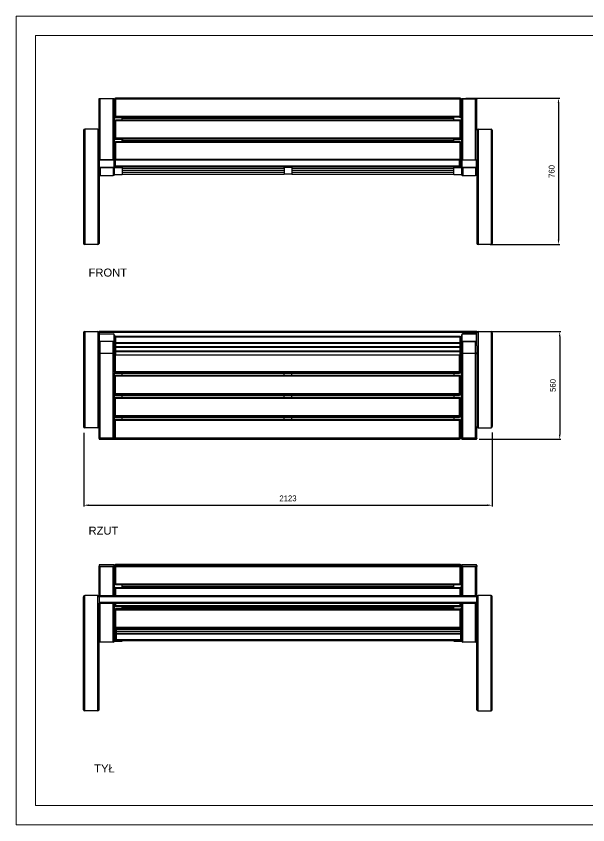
# Model space of a CAD drawing. Header units: millimetres. Extents: x 4772 to 10712, y -8789 to -4589.
# Drawn here: x 4772 to 7742, y -8789 to -4589 of the extents above; entities that cross this region are included whole.
import ezdxf

# ---------------------------------------------------------------- set-up
doc = ezdxf.new("R2010")
doc.units = ezdxf.units.MM
doc.header["$PDSIZE"] = -1
doc.layers.add('tabelka', color=155, linetype='Continuous')
doc.layers.add('WYMIAR', color=96, linetype='Continuous')
doc.dimstyles.new('1-1', dxfattribs={"dimtxt": 30, "dimasz": 25, "dimexe": 6.25, "dimexo": 30, "dimgap": 20.625, "dimtad": 1, "dimdec": 1, "dimtxsty": 'Standard', "dimcen": 0, "dimclrd": 2, "dimclre": 2, "dimclrt": 2, "dimadec": 0, "dimazin": 0, "dimtfac": 1, "dimtdec": 1, "dimtmove": 0, "dimatfit": 3, "dimfxl": 0, "dimarcsym": 0})

# ---------------------------------------------------------------- blocks, each defined once
blk = doc.blocks.new('*D8')
at = {"layer": 'Defpoints', "color": 0}
for p in [(7079.3, -5015.8), (7205.8, -5775.8), (7590.2, -5775.8)]:
    blk.add_point(p, dxfattribs=at)
at = {"layer": 'WYMIAR', "color": 2, "lineweight": -2}
for p, q in [((7109.3, -5015.8), (7596.4, -5015.8)), ((7590.2, -5040.8), (7590.2, -5750.8)), ((7235.8, -5775.8), (7596.4, -5775.8))]:
    blk.add_line(p, q, dxfattribs=at)
at = {"layer": 'WYMIAR', "color": 2}
for points in [[(7586, -5040.8), (7594.3, -5040.8), (7590.2, -5015.8)], [(7586, -5750.8), (7594.3, -5750.8), (7590.2, -5775.8)]]:
    blk.add_solid(points, dxfattribs=at)
at = {"layer": 'WYMIAR', "color": 2, "insert": (7554.6, -5395.8), "char_height": 30, "attachment_point": 5, "rotation": 90}
blk.add_mtext('760', dxfattribs=at)
blk = doc.blocks.new('*D10')
at = {"layer": 'Defpoints', "color": 0}
for p in [(7205.8, -6227.6), (7147.7, -6787.1), (7596.4, -6787.1)]:
    blk.add_point(p, dxfattribs=at)
at = {"layer": 'WYMIAR', "color": 2, "lineweight": -2}
for p, q in [((7235.8, -6227.6), (7602.7, -6227.6)), ((7596.4, -6252.6), (7596.4, -6762.1)), ((7177.7, -6787.1), (7602.7, -6787.1))]:
    blk.add_line(p, q, dxfattribs=at)
at = {"layer": 'WYMIAR', "color": 2}
for points in [[(7592.3, -6252.6), (7600.6, -6252.6), (7596.4, -6227.6)], [(7592.3, -6762.1), (7600.6, -6762.1), (7596.4, -6787.1)]]:
    blk.add_solid(points, dxfattribs=at)
at = {"layer": 'WYMIAR', "color": 2, "insert": (7560.8, -6507.4), "char_height": 30, "attachment_point": 5, "rotation": 90}
blk.add_mtext('560', dxfattribs=at)
blk = doc.blocks.new('*D11')
at = {"layer": 'Defpoints', "color": 0}
for p in [(5123.3, -6723.5), (7245.8, -6721.2), (7245.8, -7129.4)]:
    blk.add_point(p, dxfattribs=at)
at = {"layer": 'WYMIAR', "color": 2, "lineweight": -2}
for p, q in [((5123.3, -6753.5), (5123.3, -7135.7)), ((7245.8, -6751.2), (7245.8, -7135.7)), ((5148.3, -7129.4), (7220.8, -7129.4))]:
    blk.add_line(p, q, dxfattribs=at)
at = {"layer": 'WYMIAR', "color": 2}
for points in [[(5148.3, -7125.2), (5148.3, -7133.6), (5123.3, -7129.4)], [(7220.8, -7125.2), (7220.8, -7133.6), (7245.8, -7129.4)]]:
    blk.add_solid(points, dxfattribs=at)
at = {"layer": 'WYMIAR', "color": 2, "insert": (6184.6, -7093.8), "char_height": 30, "attachment_point": 5}
blk.add_mtext('2123', dxfattribs=at)
blk = doc.blocks.new('front')
for p, q in [((5202.8, -5182.2), (5202.8, -5019.8)), ((5204.4, -5017.5), (5207.4, -5017)), ((5204.4, -5019.1), (5204.4, -5017.5)), ((5207.4, -5018.8), (5207.4, -5017)), ((5207.4, -5017), (5278.2, -5017)), ((5276.4, -5018.7), (5209.2, -5018.7)), ((5209.2, -5336.1), (5209.2, -5018.7)), ((5276.4, -5336.1), (5276.4, -5018.7)), ((5278.2, -5018.8), (5278.2, -5017)), ((5278.2, -5017), (5281.2, -5017.5)), ((5281.2, -5019.1), (5281.2, -5017.5)), ((5282.8, -5334.8), (5282.8, -5019.8)), ((5282.8, -5029.2), (5284.3, -5029.2)), ((5284.3, -5109.4), (5284.3, -5020.8)), ((7079.3, -5015.8), (5289.3, -5015.8)), ((5289.3, -5015.8), (5289.3, -5019.9)), ((5289.3, -5019.9), (5289.3, -5108.5)), ((7079.3, -5019.9), (5289.3, -5019.9)), ((7079.3, -5019.9), (7079.3, -5015.8)), ((7079.3, -5108.5), (7079.3, -5019.9)), ((7084.3, -5020.8), (7084.3, -5109.4)), ((7085.8, -5028.9), (7084.3, -5028.9)), ((7085.8, -5156.7), (7085.8, -5019.8)), ((7087.4, -5017.5), (7090.4, -5017)), ((7087.4, -5019.1), (7087.4, -5017.5)), ((7090.4, -5018.8), (7090.4, -5017)), ((7090.4, -5017), (7161.2, -5017)), ((7092.2, -5018.7), (7159.4, -5018.7)), ((7092.2, -5336.1), (7092.2, -5018.7)), ((7159.4, -5336.1), (7159.4, -5018.7)), ((7161.2, -5018.8), (7161.2, -5017)), ((7161.2, -5017), (7164.2, -5017.5)), ((7164.2, -5019.1), (7164.2, -5017.5)), ((7165.8, -5182.2), (7165.8, -5019.8)), ((5284.3, -5112), (5284.3, -5109.4)), ((5289.3, -5114.3), (5289.3, -5108.5)), ((5289.3, -5108.5), (7079.3, -5108.5)), ((7079.3, -5114.3), (5289.3, -5114.3)), ((5289.3, -5114.3), (5289.3, -5116.9)), ((5324.3, -5116.9), (5289.3, -5116.9)), ((5322.8, -5128.9), (5322.8, -5116.9)), ((5324.3, -5117.8), (5322.8, -5117.8)), ((5322.8, -5119.2), (7045.8, -5119.2)), ((5322.8, -5119.3), (7045.8, -5119.3)), ((5324.3, -5116.9), (5324.3, -5117.8)), ((7044.3, -5116.9), (7045.8, -5116.9)), ((7044.3, -5116.9), (7044.3, -5117.8)), ((7044.3, -5117.8), (7045.8, -5117.8)), ((7045.8, -5128.9), (7045.8, -5116.6)), ((7079.3, -5108.5), (7079.3, -5114.3)), ((7079.3, -5116.6), (7079.3, -5114.3)), ((7084.3, -5109.4), (7084.3, -5111.7)), ((5284.3, -5222.2), (5284.3, -5133.9)), ((7079.3, -5128.9), (5289.3, -5128.9)), ((5289.3, -5132.9), (5289.3, -5128.9)), ((5289.3, -5132.9), (5289.3, -5221.3)), ((7079.3, -5132.9), (5289.3, -5132.9)), ((7079.3, -5132.9), (7079.3, -5128.9)), ((7079.3, -5221.3), (7079.3, -5132.9)), ((7084.3, -5133.9), (7084.3, -5222.2)), ((7085.8, -5156.7), (7085.8, -5297.5)), ((5122.8, -5182.2), (5122.8, -5769.4)), ((5129.2, -5175.8), (5129.2, -5775.8)), ((5196.4, -5175.8), (5129.2, -5175.8)), ((5196.4, -5175.8), (5196.4, -5775.8)), ((5202.8, -5182.2), (5202.8, -5342.5)), ((7165.8, -5182.2), (7165.8, -5342.5)), ((7172.2, -5175.8), (7172.2, -5775.8)), ((7172.2, -5175.8), (7239.4, -5175.8)), ((7239.4, -5175.8), (7239.4, -5775.8)), ((7245.8, -5182.2), (7245.8, -5769.4)), ((5284.3, -5223.8), (5284.3, -5222.2)), ((5284.3, -5224.7), (5284.3, -5223.8)), ((5284.3, -5225.1), (5284.3, -5224.7)), ((5284.3, -5333.8), (5284.3, -5246.9)), ((5289.3, -5227.2), (5289.3, -5221.3)), ((5289.3, -5221.3), (7079.3, -5221.3)), ((7079.3, -5227.2), (5289.3, -5227.2)), ((5289.3, -5227.2), (5289.3, -5228.7)), ((5324.3, -5228.7), (5289.3, -5228.7)), ((5324.3, -5229.6), (5289.3, -5229.6)), ((5289.3, -5229.6), (5289.3, -5230)), ((7079.3, -5241.9), (5289.3, -5241.9)), ((5289.3, -5246), (5289.3, -5241.9)), ((7079.3, -5246), (5289.3, -5246)), ((5289.3, -5246), (5289.3, -5333.4)), ((5322.8, -5241.9), (5322.8, -5230)), ((5322.8, -5232.5), (7045.8, -5232.5)), ((5322.8, -5232.6), (7045.8, -5232.6)), ((5324.3, -5228.7), (5324.3, -5229.6)), ((7044.3, -5228.7), (7079.3, -5228.7)), ((7044.3, -5228.7), (7044.3, -5229.6)), ((7044.3, -5229.6), (7079.3, -5229.6)), ((7045.8, -5241.9), (7045.8, -5228.7)), ((7079.3, -5227.2), (7079.3, -5221.3)), ((7079.3, -5228.7), (7079.3, -5227.2)), ((7079.3, -5241.9), (7079.3, -5246)), ((7079.3, -5334.4), (7079.3, -5246)), ((7084.3, -5222.2), (7084.3, -5223.8)), ((7084.3, -5246.9), (7084.3, -5335.5)), ((7076.3, -5333.4), (5286.3, -5333.4)), ((5286.3, -5333.4), (5286.3, -5337.9)), ((7076.3, -5337.9), (7076.3, -5333.4)), ((7085.8, -5342.5), (7085.8, -5297.5)), ((5202.8, -5342.5), (5202.8, -5369.6)), ((5202.8, -5369.6), (5202.8, -5375.1)), ((5202.8, -5375.1), (5202.8, -5769.4)), ((5207.4, -5337.5), (5204.4, -5340.5)), ((5204.4, -5340.5), (5204.4, -5371.2)), ((5204.4, -5371.2), (5207.4, -5374.2)), ((5204.4, -5371.4), (5204.4, -5371.2)), ((5204.4, -5371.4), (5207.4, -5374.4)), ((5278.2, -5337.5), (5207.4, -5337.5)), ((5207.4, -5374.2), (5278.2, -5374.2)), ((5207.4, -5374.4), (5207.4, -5374.2)), ((5207.4, -5374.4), (5278.2, -5374.4)), ((5276.4, -5336.1), (5209.2, -5336.1)), ((5209.2, -5376), (5209.2, -5417.6)), ((5209.2, -5376), (5276.4, -5376)), ((5276.4, -5376), (5276.4, -5417.6)), ((5281.2, -5340.5), (5278.2, -5337.5)), ((5278.2, -5374.2), (5281.2, -5371.2)), ((5278.2, -5374.4), (5281.2, -5371.4)), ((5278.2, -5374.4), (5278.2, -5374.2)), ((5281.2, -5371.2), (5281.2, -5340.5)), ((5281.2, -5371.4), (5281.2, -5371.2)), ((5281.3, -5338.4), (5281.3, -5338.4)), ((5282.8, -5369.6), (5282.8, -5367.9)), ((5282.8, -5369.6), (5282.8, -5371.7)), ((5282.8, -5371.7), (5322.8, -5371.7)), ((5282.8, -5371.7), (5282.8, -5375.7)), ((5282.8, -5375.7), (5322.8, -5375.7)), ((5282.8, -5412.7), (5282.8, -5375.7)), ((7076.3, -5337.9), (5286.3, -5337.9)), ((5286.3, -5337.9), (5286.3, -5365.8)), ((5286.3, -5365.8), (7076.3, -5365.8)), ((5286.3, -5365.8), (5286.3, -5371.2)), ((7076.3, -5371.2), (5286.3, -5371.2)), ((5286.3, -5371.2), (5286.3, -5371.7)), ((5322.8, -5371.7), (5322.8, -5375.7)), ((5322.8, -5375.7), (5322.8, -5412.7)), ((6204.3, -5371.8), (6164.3, -5371.8)), ((6164.3, -5375.8), (6164.3, -5371.8)), ((6204.3, -5375.8), (6164.3, -5375.8)), ((6164.3, -5375.8), (6164.3, -5410.3)), ((6204.3, -5375.8), (6204.3, -5371.8)), ((6204.3, -5375.8), (6204.3, -5410.3)), ((7045.8, -5371.7), (7085.8, -5371.7)), ((7045.8, -5371.7), (7045.8, -5375.7)), ((7045.8, -5375.7), (7085.8, -5375.7)), ((7045.8, -5412.7), (7045.8, -5375.7)), ((7076.3, -5365.8), (7076.3, -5337.9)), ((7076.3, -5365.8), (7076.3, -5371.2)), ((7076.3, -5371.7), (7076.3, -5371.2)), ((7081.3, -5338.4), (7081.3, -5366.3)), ((7085.8, -5343.1), (7081.3, -5343.1)), ((7085.8, -5343.7), (7081.3, -5343.7)), ((7081.3, -5366.3), (7081.3, -5371.7)), ((7084.3, -5335.5), (7084.3, -5338.2)), ((7085.8, -5369.6), (7085.8, -5342.5)), ((7085.8, -5369.6), (7085.8, -5371.7)), ((7085.8, -5371.7), (7085.8, -5375.7)), ((7085.8, -5375.7), (7085.8, -5412.7)), ((7090.4, -5337.5), (7087.4, -5340.5)), ((7087.4, -5340.5), (7087.4, -5371.2)), ((7087.4, -5371.2), (7090.4, -5374.2)), ((7087.4, -5371.4), (7087.4, -5371.2)), ((7087.4, -5371.4), (7090.4, -5374.4)), ((7161.2, -5337.5), (7090.4, -5337.5)), ((7090.4, -5374.4), (7090.4, -5374.2)), ((7090.4, -5374.2), (7161.2, -5374.2)), ((7090.4, -5374.4), (7161.2, -5374.4)), ((7092.2, -5336.1), (7159.4, -5336.1)), ((7092.2, -5376), (7092.2, -5417.6)), ((7159.4, -5376), (7092.2, -5376)), ((7159.4, -5376), (7159.4, -5417.6)), ((7164.2, -5340.5), (7161.2, -5337.5)), ((7161.2, -5374.2), (7164.2, -5371.2)), ((7161.2, -5374.4), (7164.2, -5371.4)), ((7161.2, -5374.4), (7161.2, -5374.2)), ((7164.2, -5371.2), (7164.2, -5340.5)), ((7164.2, -5371.4), (7164.2, -5371.2)), ((7165.8, -5342.5), (7165.8, -5369.6)), ((7165.8, -5369.6), (7165.8, -5375.1)), ((7165.8, -5375.1), (7165.8, -5769.4)), ((5209.2, -5417.6), (5276.4, -5417.6)), ((5322.8, -5412.7), (5282.8, -5412.7)), ((5322.8, -5379.1), (6164.3, -5379.1)), ((5322.8, -5379.1), (6164.3, -5379.1)), ((6164.3, -5381.3), (5322.8, -5381.3)), ((5322.8, -5389.1), (6164.3, -5389.1)), ((5322.8, -5389.1), (6164.3, -5389.1)), ((6164.3, -5391.3), (5322.8, -5391.3)), ((5322.8, -5399.1), (6164.3, -5399.1)), ((5322.8, -5399.1), (6164.3, -5399.1)), ((6164.3, -5401.3), (5322.8, -5401.3)), ((5322.8, -5409.1), (6164.3, -5409.1)), ((5322.8, -5409.2), (6164.3, -5409.2)), ((6204.3, -5410.3), (6164.3, -5410.3)), ((6204.3, -5379.1), (7045.8, -5379.1)), ((6204.3, -5379.1), (7045.8, -5379.1)), ((7045.8, -5381.3), (6204.3, -5381.3)), ((6204.3, -5389.1), (7045.8, -5389.1)), ((6204.3, -5389.1), (7045.8, -5389.1)), ((7045.8, -5391.3), (6204.3, -5391.3)), ((6204.3, -5399.1), (7045.8, -5399.1)), ((6204.3, -5399.1), (7045.8, -5399.1)), ((7045.8, -5401.3), (6204.3, -5401.3)), ((6204.3, -5409.1), (7045.8, -5409.1)), ((6204.3, -5409.2), (7045.8, -5409.2)), ((7085.8, -5412.7), (7045.8, -5412.7)), ((7092.2, -5417.6), (7159.4, -5417.6)), ((5196.4, -5775.8), (5129.2, -5775.8)), ((7239.4, -5775.8), (7172.2, -5775.8))]:
    blk.add_line(p, q)
at = {"flags": 128}
for points in [[(5209.2, -5018.7), (5208, -5018.7), (5206.8, -5018.8), (5205.7, -5018.9), (5204.7, -5019), (5203.9, -5019.2), (5203.3, -5019.4), (5203, -5019.6), (5202.8, -5019.8)], [(5282.8, -5019.8), (5282.7, -5019.6), (5282.4, -5019.4), (5281.8, -5019.2), (5281, -5019), (5280, -5018.9), (5278.9, -5018.8), (5277.7, -5018.7), (5276.4, -5018.7)], [(5284.3, -5020.8), (5284.4, -5020.6), (5284.7, -5020.4), (5285.2, -5020.3), (5285.8, -5020.2), (5286.6, -5020), (5287.4, -5020), (5288.4, -5019.9), (5289.3, -5019.9)], [(7079.3, -5019.9), (7080.3, -5019.9), (7081.3, -5020), (7082.1, -5020), (7082.9, -5020.2), (7083.5, -5020.3), (7084, -5020.4), (7084.2, -5020.6), (7084.3, -5020.8)], [(7085.8, -5019.8), (7086, -5019.6), (7086.3, -5019.4), (7086.9, -5019.2), (7087.7, -5019), (7088.7, -5018.9), (7089.8, -5018.8), (7091, -5018.7), (7092.2, -5018.7)], [(7159.4, -5018.7), (7160.7, -5018.7), (7161.9, -5018.8), (7163, -5018.9), (7164, -5019), (7164.8, -5019.2), (7165.4, -5019.4), (7165.7, -5019.6), (7165.8, -5019.8)], [(5284.3, -5109.4), (5284.4, -5109.2), (5284.7, -5109.1), (5285.2, -5108.9), (5285.8, -5108.8), (5286.6, -5108.7), (5287.4, -5108.6), (5288.4, -5108.5), (5289.3, -5108.5)], [(7079.3, -5108.5), (7080.3, -5108.5), (7081.3, -5108.6), (7082.1, -5108.7), (7082.9, -5108.8), (7083.5, -5108.9), (7084, -5109.1), (7084.2, -5109.2), (7084.3, -5109.4)], [(5284.3, -5133.9), (5284.4, -5133.7), (5284.7, -5133.5), (5285.2, -5133.4), (5285.8, -5133.2), (5286.6, -5133.1), (5287.4, -5133), (5288.4, -5133), (5289.3, -5132.9)], [(7079.3, -5132.9), (7080.3, -5133), (7081.3, -5133), (7082.1, -5133.1), (7082.9, -5133.2), (7083.5, -5133.4), (7084, -5133.5), (7084.2, -5133.7), (7084.3, -5133.9)], [(5284.3, -5222.2), (5284.4, -5222.1), (5284.7, -5221.9), (5285.2, -5221.7), (5285.8, -5221.6), (5286.6, -5221.4), (5287.4, -5221.4), (5288.4, -5221.3), (5289.3, -5221.3)], [(5289.3, -5246), (5288.4, -5246), (5287.4, -5246), (5286.6, -5246.1), (5285.8, -5246.2), (5285.2, -5246.4), (5284.7, -5246.5), (5284.4, -5246.7), (5284.3, -5246.9)], [(7079.3, -5221.3), (7080.3, -5221.3), (7081.3, -5221.4), (7082.1, -5221.4), (7082.9, -5221.6), (7083.5, -5221.7), (7084, -5221.9), (7084.2, -5222.1), (7084.3, -5222.2)], [(7084.3, -5246.9), (7084.2, -5246.7), (7084, -5246.5), (7083.5, -5246.4), (7082.9, -5246.2), (7082.1, -5246.1), (7081.3, -5246), (7080.3, -5246), (7079.3, -5246)], [(7084.3, -5335.5), (7084.2, -5335.3), (7084, -5335.1), (7083.5, -5335), (7082.9, -5334.8), (7082.1, -5334.7), (7081.3, -5334.7), (7080.3, -5334.6), (7079.6, -5334.6)]]:
    blk.add_lwpolyline(points, dxfattribs=at)
for centre, radius, start, end in [((5289.3, -5020.8), 5, 90, 180), ((7079.3, -5020.8), 5, 0, 90), ((5289.3, -5109.4), 4.96, 180.4418, 270.435), ((5289.3, -5112), 4.96, 180.4418, 270.435), ((7079.4, -5109.4), 4.96, 269.565, 359.5582), ((5289.3, -5133.9), 5, 90, 180), ((7079.3, -5133.9), 5, 0, 90), ((5129.2, -5182.2), 6.4, 90, 180), ((5196.4, -5182.2), 6.4, 0, 90), ((7172.2, -5182.2), 6.4, 90, 180), ((7239.4, -5182.2), 6.4, 0, 90), ((5289.3, -5222.2), 4.95, 180.5348, 270.5267), ((5289.3, -5223.7), 4.95, 180.5348, 270.5267), ((5289.3, -5224.7), 4.95, 180.5345, 270.5263), ((5289.3, -5246.9), 5, 90, 180), ((7079.4, -5222.2), 4.95, 269.4733, 359.4652), ((7079.4, -5223.7), 4.95, 269.4733, 359.4652), ((7079.4, -5224.7), 4.95, 269.4737, 359.4655), ((7079.3, -5246.9), 5, 0, 90), ((5286.3, -5338.4), 5, 90, 180), ((7076.3, -5338.4), 5, 0, 90), ((5209.2, -5342.5), 6.39, 89.8913, 179.8898), ((5209.2, -5369.6), 6.39, 180.1099, 270.109), ((5276.4, -5342.5), 6.4, 22.9433, 90.0557), ((5276.5, -5369.6), 6.39, 269.8912, 359.8904), ((5285.1, -5352.6), 14.7, 85.1662, 104.7957), ((5286, -5404), 38.2, 89.4883, 95.5022), ((5286.3, -5366.2), 5.01, 225.7065, 270.0185), ((7077.6, -5352.6), 14.7, 75.2047, 94.8334), ((7077.6, -5380.5), 14.7, 75.2047, 94.8334), ((7076.4, -5366.2), 4.99, 269.8922, 359.8895), ((7079.4, -5335.4), 4.92, 292.9873, 359.771), ((7079.3, -5340.4), 5, 293.5782, 318.8737), ((7079.4, -5340.3), 4.99, 293.2042, 317.6137), ((7092.2, -5342.5), 6.39, 89.8915, 179.8901), ((7092.2, -5369.6), 6.39, 180.1096, 270.1088), ((7159.5, -5342.5), 6.39, 0.1102, 90.1087), ((7159.5, -5369.6), 6.39, 269.891, 359.8901), ((5129.2, -5769.4), 6.4, 180, 270), ((5196.4, -5769.4), 6.4, 270, 0), ((7172.2, -5769.4), 6.4, 180, 270), ((7239.4, -5769.4), 6.4, 270, 0)]:
    blk.add_arc(centre, radius, start, end)
for centre, start_param, end_param in [((5209.2, -5410.7), 1.570796, 3.141593), ((5209.2, -5410.7), 1.570796, 3.141593), ((5276.4, -5410.7), 3.141593, 4.712389), ((5276.4, -5410.7), 3.141593, 4.712389), ((7092.2, -5410.7), 1.570796, 3.141593), ((7092.2, -5410.7), 1.570796, 3.141593), ((7159.4, -5410.7), 3.141593, 4.712389), ((7159.4, -5410.7), 3.141593, 4.712389)]:
    blk.add_ellipse(centre, major_axis=(0, 6.89), ratio=0.929318, start_param=start_param, end_param=end_param)
blk = doc.blocks.new('rzut')
for p, q in [((5122.8, -6234), (5122.8, -6721.2)), ((5129.2, -6227.6), (5196.4, -6227.6)), ((5129.2, -6227.6), (5129.2, -6727.6)), ((5196.4, -6227.6), (5196.4, -6727.6)), ((5202.8, -6227.6), (5202.8, -6232.8)), ((7165.8, -6227.6), (5202.8, -6227.6)), ((5202.8, -6232.8), (5202.8, -6246.3)), ((7165.8, -6232.8), (5202.8, -6232.8)), ((5202.8, -6273.1), (5202.8, -6246.3)), ((5207.4, -6241.2), (5204.4, -6244.2)), ((5204.4, -6244.2), (5204.4, -6274.5)), ((5278.2, -6241.2), (5207.4, -6241.2)), ((5209.2, -6240), (5276.4, -6240)), ((5281.2, -6244.2), (5278.2, -6241.2)), ((5281.2, -6274.5), (5281.2, -6244.2)), ((5282.8, -6246.3), (5282.8, -6273.1)), ((5284.3, -6285), (5284.3, -6257.5)), ((7079.3, -6252.5), (5289.3, -6252.5)), ((5289.3, -6256.6), (5289.3, -6252.5)), ((5289.3, -6256.6), (5289.3, -6284.2)), ((7079.3, -6256.6), (5289.3, -6256.6)), ((7079.3, -6256.6), (7079.3, -6252.5)), ((7079.3, -6284.2), (7079.3, -6256.6)), ((7084.3, -6257.5), (7084.3, -6285)), ((7085.8, -6246.3), (7085.8, -6273.1)), ((7090.4, -6241.2), (7087.4, -6244.2)), ((7087.4, -6244.2), (7087.4, -6274.5)), ((7161.2, -6241.2), (7090.4, -6241.2)), ((7159.4, -6240), (7092.2, -6240)), ((7164.2, -6244.2), (7161.2, -6241.2)), ((7164.2, -6274.5), (7164.2, -6244.2)), ((7165.8, -6232.8), (7165.8, -6227.6)), ((7165.8, -6246.3), (7165.8, -6232.8)), ((7165.8, -6273.1), (7165.8, -6246.3)), ((7172.2, -6227.6), (7172.2, -6727.6)), ((7172.2, -6227.6), (7239.4, -6227.6)), ((7239.4, -6227.6), (7239.4, -6727.6)), ((7245.8, -6234), (7245.8, -6721.2)), ((5202.8, -6301.7), (5202.8, -6273.1)), ((5204.4, -6274.5), (5207.4, -6277.5)), ((5204.4, -6274.9), (5204.4, -6274.5)), ((5204.4, -6274.9), (5207.4, -6277.8)), ((5207.4, -6277.5), (5278.2, -6277.5)), ((5207.4, -6277.8), (5207.4, -6277.5)), ((5207.4, -6277.8), (5278.2, -6277.8)), ((5276.4, -6279.4), (5209.2, -6279.4)), ((5209.2, -6342.1), (5209.2, -6279.4)), ((5276.4, -6342.1), (5276.4, -6279.4)), ((5278.2, -6277.5), (5281.2, -6274.5)), ((5278.2, -6277.8), (5281.2, -6274.9)), ((5278.2, -6277.8), (5278.2, -6277.5)), ((5281.2, -6274.9), (5281.2, -6274.5)), ((5282.8, -6262.1), (5284.3, -6262.1)), ((5282.8, -6266), (5284.3, -6266)), ((5282.8, -6336.8), (5282.8, -6273.1)), ((5284.3, -6300.7), (5284.3, -6285)), ((5289.3, -6284.2), (5289.3, -6290)), ((5289.3, -6284.2), (7079.3, -6284.2)), ((7079.3, -6290), (5289.3, -6290)), ((5289.3, -6290), (5289.3, -6305.6)), ((7079.3, -6290), (7079.3, -6284.2)), ((7079.3, -6305.6), (7079.3, -6290)), ((7085.8, -6262.4), (7084.3, -6262.4)), ((7085.8, -6264.1), (7084.3, -6264.1)), ((7085.8, -6268), (7084.3, -6268)), ((7084.3, -6285), (7084.3, -6300.7)), ((7085.8, -6297.2), (7085.8, -6273.1)), ((7085.8, -6297.2), (7085.8, -6322)), ((7087.4, -6274.5), (7090.4, -6277.5)), ((7087.4, -6274.9), (7087.4, -6274.5)), ((7087.4, -6274.9), (7090.4, -6277.8)), ((7090.4, -6277.5), (7161.2, -6277.5)), ((7090.4, -6277.8), (7090.4, -6277.5)), ((7090.4, -6277.8), (7161.2, -6277.8)), ((7092.2, -6279.4), (7159.4, -6279.4)), ((7092.2, -6342.1), (7092.2, -6279.4)), ((7159.4, -6342.1), (7159.4, -6279.4)), ((7161.2, -6277.5), (7164.2, -6274.5)), ((7161.2, -6277.8), (7164.2, -6274.9)), ((7161.2, -6277.8), (7161.2, -6277.5)), ((7164.2, -6274.9), (7164.2, -6274.5)), ((7165.8, -6301.7), (7165.8, -6273.1)), ((5202.8, -6301.7), (5202.8, -6721.2)), ((5282.8, -6326.5), (5284.3, -6326.5)), ((5282.8, -6342.1), (5282.8, -6336.8)), ((5284.3, -6305.7), (5284.3, -6300.7)), ((5284.3, -6322.8), (5284.3, -6305.7)), ((5284.3, -6327.2), (5284.3, -6322.8)), ((5284.3, -6343), (5284.3, -6327.2)), ((5289.3, -6305.6), (7079.3, -6305.6)), ((5289.3, -6305.7), (5289.3, -6305.6)), ((5289.3, -6305.7), (7079.3, -6305.7)), ((5289.3, -6310.6), (5289.3, -6305.7)), ((7079.3, -6310.6), (5289.3, -6310.6)), ((5289.3, -6310.6), (5289.3, -6327.7)), ((5289.3, -6327.7), (7079.3, -6327.7)), ((5289.3, -6327.8), (5289.3, -6327.7)), ((5289.3, -6327.8), (7079.3, -6327.8)), ((5289.3, -6332.1), (5289.3, -6327.8)), ((7079.3, -6332.1), (5289.3, -6332.1)), ((5289.3, -6332.1), (5289.3, -6347.9)), ((7079.3, -6305.6), (7079.3, -6305.7)), ((7079.3, -6310.6), (7079.3, -6305.7)), ((7079.3, -6327.7), (7079.3, -6310.6)), ((7079.3, -6327.8), (7079.3, -6327.7)), ((7079.3, -6327.8), (7079.3, -6332.1)), ((7079.3, -6347.9), (7079.3, -6332.1)), ((7084.3, -6300.7), (7084.3, -6305.7)), ((7084.3, -6305.7), (7084.3, -6322.8)), ((7084.3, -6322.8), (7084.3, -6327.2)), ((7084.3, -6327.2), (7084.3, -6343)), ((7085.8, -6328.5), (7084.3, -6328.5)), ((7085.8, -6336.8), (7085.8, -6322)), ((7085.8, -6782.4), (7085.8, -6336.8)), ((7165.8, -6301.7), (7165.8, -6721.2)), ((5276.4, -6342.1), (5209.2, -6342.1)), ((5209.2, -6781.8), (5209.2, -6342.1)), ((5276.4, -6781.8), (5276.4, -6342.1)), ((5281.3, -6435.3), (5281.3, -6345.6)), ((5286.3, -6347), (5286.3, -6434.9)), ((5289.3, -6347.9), (7079.3, -6347.9)), ((5289.3, -6347.9), (5289.3, -6348)), ((5289.3, -6348), (7079.3, -6348)), ((7076.3, -6434.9), (7076.3, -6348)), ((7079.3, -6348), (7079.3, -6347.9)), ((7081.3, -6347.6), (7081.3, -6435.3)), ((7085.8, -6353.5), (7081.3, -6353.5)), ((7092.2, -6781.8), (7092.2, -6342.1)), ((7159.4, -6342.1), (7092.2, -6342.1)), ((7159.4, -6781.8), (7159.4, -6342.1)), ((5281.3, -6435.3), (5281.3, -6435.3)), ((5281.3, -6549.9), (5281.3, -6460.2)), ((5282.8, -6456.6), (5282.8, -6439.2)), ((5286.3, -6434.9), (7076.3, -6434.9)), ((5286.3, -6434.9), (5286.3, -6440.3)), ((7076.3, -6440.3), (5286.3, -6440.3)), ((5286.3, -6440.3), (5286.3, -6442.7)), ((5286.3, -6442.7), (7076.3, -6442.7)), ((5286.3, -6442.7), (7076.3, -6442.7)), ((5286.3, -6442.7), (5286.3, -6442.7)), ((7076.3, -6455.2), (5286.3, -6455.2)), ((5286.3, -6459.8), (5286.3, -6455.2)), ((7076.3, -6459.8), (5286.3, -6459.8)), ((5286.3, -6459.8), (5286.3, -6549.4)), ((5322.8, -6455.2), (5322.8, -6442.7)), ((6164.3, -6455.2), (6164.3, -6442.7)), ((6204.3, -6455.2), (6204.3, -6442.7)), ((7045.8, -6442.7), (7045.8, -6455.2)), ((7076.3, -6440.3), (7076.3, -6434.9)), ((7076.3, -6442.7), (7076.3, -6440.3)), ((7076.3, -6442.7), (7076.3, -6442.7)), ((7076.3, -6455.2), (7076.3, -6459.8)), ((7076.3, -6549.4), (7076.3, -6459.8)), ((7081.3, -6435.3), (7081.3, -6437.7)), ((7081.3, -6460.2), (7081.3, -6549.9)), ((5281.3, -6549.9), (5281.3, -6549.9)), ((5286.3, -6549.4), (7076.3, -6549.4)), ((5286.3, -6549.4), (5286.3, -6554.8)), ((7076.3, -6554.8), (7076.3, -6549.4)), ((7081.3, -6549.9), (7081.3, -6552.3)), ((5281.3, -6664.4), (5281.3, -6574.8)), ((5282.8, -6571.2), (5282.8, -6553.8)), ((7076.3, -6554.8), (5286.3, -6554.8)), ((5286.3, -6554.8), (5286.3, -6557.3)), ((5286.3, -6557.3), (7076.3, -6557.3)), ((5286.3, -6557.3), (7076.3, -6557.3)), ((5286.3, -6557.3), (5286.3, -6557.3)), ((7076.3, -6569.8), (5286.3, -6569.8)), ((5286.3, -6574.3), (5286.3, -6569.8)), ((7076.3, -6574.3), (5286.3, -6574.3)), ((5286.3, -6574.3), (5286.3, -6664)), ((5322.8, -6569.8), (5322.8, -6557.3)), ((6164.3, -6569.8), (6164.3, -6557.3)), ((6204.3, -6569.8), (6204.3, -6557.3)), ((7045.8, -6557.3), (7045.8, -6569.8)), ((7076.3, -6557.3), (7076.3, -6554.8)), ((7076.3, -6557.3), (7076.3, -6557.3)), ((7076.3, -6569.8), (7076.3, -6574.3)), ((7076.3, -6664), (7076.3, -6574.3)), ((7081.3, -6574.8), (7081.3, -6664.4)), ((5281.3, -6664.4), (5281.3, -6664.4)), ((5282.8, -6685.8), (5282.8, -6668.4)), ((5286.3, -6664), (7076.3, -6664)), ((5286.3, -6664), (5286.3, -6669.4)), ((7076.3, -6669.4), (5286.3, -6669.4)), ((5286.3, -6669.4), (5286.3, -6671.8)), ((5286.3, -6671.8), (7076.3, -6671.8)), ((5286.3, -6671.8), (5286.3, -6671.9)), ((5286.3, -6671.9), (7076.3, -6671.9)), ((5322.8, -6684.3), (5322.8, -6671.9)), ((6164.3, -6684.3), (6164.3, -6671.9)), ((6204.3, -6684.3), (6204.3, -6671.9)), ((7045.8, -6671.9), (7045.8, -6684.3)), ((7076.3, -6669.4), (7076.3, -6664)), ((7076.3, -6671.8), (7076.3, -6669.4)), ((7076.3, -6671.8), (7076.3, -6671.9)), ((7081.3, -6664.4), (7081.3, -6666.9)), ((5281.3, -6779), (5281.3, -6689.3)), ((7076.3, -6684.3), (5286.3, -6684.3)), ((5286.3, -6688.9), (5286.3, -6684.3)), ((7076.3, -6688.9), (5286.3, -6688.9)), ((5286.3, -6688.9), (5286.3, -6778.6)), ((7076.3, -6684.3), (7076.3, -6688.9)), ((7076.3, -6778.6), (7076.3, -6688.9)), ((7081.3, -6689.3), (7081.3, -6779)), ((5196.4, -6727.6), (5129.2, -6727.6)), ((5202.8, -6782.4), (5202.8, -6721.2)), ((7165.8, -6782.4), (7165.8, -6721.2)), ((7172.2, -6727.6), (7239.4, -6727.6)), ((5202.8, -6782.4), (5202.8, -6784.7)), ((5207.4, -6781.9), (5204.4, -6782.2)), ((5204.4, -6782.2), (5204.4, -6784.2)), ((5207.4, -6783.9), (5204.4, -6784.2)), ((5204.4, -6784.2), (5204.4, -6786.9)), ((5204.4, -6786.9), (5207.4, -6787.1)), ((5207.4, -6781.9), (5207.4, -6783.9)), ((5278.2, -6781.9), (5207.4, -6781.9)), ((5278.2, -6783.9), (5207.4, -6783.9)), ((5207.4, -6787.1), (5278.2, -6787.1)), ((5276.4, -6781.8), (5209.2, -6781.8)), ((5278.2, -6781.9), (5278.2, -6783.9)), ((5281.2, -6782.2), (5278.2, -6781.9)), ((5281.2, -6784.2), (5278.2, -6783.9)), ((5278.2, -6787.1), (5281.2, -6786.9)), ((5281.2, -6782.2), (5281.2, -6784.2)), ((5281.2, -6786.9), (5281.2, -6784.2)), ((5281.3, -6779), (5281.3, -6779)), ((5286.3, -6778.6), (7076.3, -6778.6)), ((5286.3, -6778.6), (5286.3, -6784)), ((7076.3, -6784), (5286.3, -6784)), ((5286.3, -6784), (5286.3, -6786.4)), ((5286.3, -6786.4), (7076.3, -6786.4)), ((5286.3, -6786.4), (7076.3, -6786.4)), ((5286.3, -6786.4), (5286.3, -6786.4)), ((7076.3, -6784), (7076.3, -6778.6)), ((7076.3, -6786.4), (7076.3, -6784)), ((7076.3, -6786.4), (7076.3, -6786.4)), ((7081.3, -6776.9), (7085.8, -6776.9)), ((7081.3, -6777.2), (7085.8, -6777.2)), ((7081.3, -6779), (7081.3, -6781.4)), ((7085.8, -6784.7), (7085.8, -6782.4)), ((7090.4, -6781.9), (7087.4, -6782.2)), ((7087.4, -6782.2), (7087.4, -6784.2)), ((7090.4, -6783.9), (7087.4, -6784.2)), ((7087.4, -6784.2), (7087.4, -6786.9)), ((7087.4, -6786.9), (7090.4, -6787.1)), ((7090.4, -6781.9), (7090.4, -6783.9)), ((7161.2, -6781.9), (7090.4, -6781.9)), ((7161.2, -6783.9), (7090.4, -6783.9)), ((7090.4, -6787.1), (7161.2, -6787.1)), ((7092.2, -6781.8), (7159.4, -6781.8)), ((7161.2, -6781.9), (7161.2, -6783.9)), ((7164.2, -6782.2), (7161.2, -6781.9)), ((7164.2, -6784.2), (7161.2, -6783.9)), ((7161.2, -6787.1), (7164.2, -6786.9)), ((7164.2, -6782.2), (7164.2, -6784.2)), ((7164.2, -6786.9), (7164.2, -6784.2)), ((7165.8, -6782.4), (7165.8, -6784.7))]:
    blk.add_line(p, q)
at = {"flags": 128}
for points in [[(5289.3, -6256.6), (5288.4, -6256.6), (5287.4, -6256.7), (5286.6, -6256.7), (5285.8, -6256.9), (5285.2, -6257), (5284.7, -6257.1), (5284.4, -6257.3), (5284.3, -6257.5)], [(7084.3, -6257.5), (7084.2, -6257.3), (7084, -6257.1), (7083.5, -6257), (7082.9, -6256.9), (7082.1, -6256.7), (7081.3, -6256.7), (7080.3, -6256.6), (7079.3, -6256.6)], [(5289.3, -6284.2), (5288.4, -6284.2), (5287.4, -6284.2), (5286.6, -6284.3), (5285.8, -6284.4), (5285.2, -6284.6), (5284.7, -6284.7), (5284.4, -6284.9), (5284.3, -6285)], [(7084.3, -6285), (7084.2, -6284.9), (7084, -6284.7), (7083.5, -6284.6), (7082.9, -6284.4), (7082.1, -6284.3), (7081.3, -6284.2), (7080.3, -6284.2), (7079.3, -6284.2)]]:
    blk.add_lwpolyline(points, dxfattribs=at)
for centre, radius, start, end in [((5129.2, -6234), 6.4, 90, 180), ((5196.4, -6234), 6.4, 0, 90), ((5209.2, -6246.3), 6.35, 89.565, 179.5575), ((5276.5, -6246.3), 6.35, 0.4422, 90.4348), ((5289.3, -6257.5), 5, 90, 180), ((7079.3, -6257.5), 5, 0, 90), ((7092.2, -6246.3), 6.35, 89.5652, 179.5578), ((7159.5, -6246.3), 6.35, 0.4425, 90.435), ((7172.2, -6234), 6.4, 90, 180), ((7239.4, -6234), 6.4, 0, 90), ((5209.2, -6273), 6.35, 180.4425, 270.435), ((5276.5, -6273), 6.35, 269.5652, 359.5578), ((5289.3, -6285), 4.96, 180.4413, 270.4358), ((7079.4, -6285), 4.96, 269.5642, 359.5587), ((7092.2, -6273), 6.35, 180.4422, 270.4348), ((7159.5, -6273), 6.35, 269.565, 359.5575), ((5286.3, -6345.6), 5, 113.5782, 180), ((5289.3, -6300.7), 5, 180, 270), ((5289.3, -6300.6), 4.96, 180.4413, 270.4357), ((5286.6, -6308.3), 3.44, 88.6871, 129.9015), ((5289.3, -6305.6), 4.95, 180.5349, 270.5263), ((5289.3, -6322.8), 5, 180, 270), ((5289.3, -6322.8), 4.95, 180.5349, 270.5263), ((5286, -6328.9), 2.31, 88.545, 134.1884), ((5289.3, -6327.2), 4.96, 180.4489, 270.4432), ((7079.3, -6300.7), 5, 270, 0), ((7079.4, -6300.6), 4.96, 269.5643, 359.5587), ((7079.4, -6305.6), 4.95, 269.4737, 359.4651), ((7079.3, -6322.8), 5, 270, 0), ((7079.4, -6322.8), 4.95, 269.4737, 359.4651), ((7079.4, -6327.2), 4.96, 269.5568, 359.5511), ((7082.1, -6308.3), 3.44, 50.0985, 91.3129), ((7082.6, -6329.2), 2.6, 48.4908, 88.7758), ((5284.1, -6353.8), 8.62, 84.8207, 108.6294), ((5289.3, -6343), 5, 180, 270), ((5289.3, -6342.9), 4.96, 180.4489, 270.4433), ((7079.3, -6343), 5, 270, 0), ((7079.4, -6342.9), 4.96, 269.5567, 359.5511), ((5285.1, -6449.5), 14.7, 85.1661, 104.7958), ((5286.3, -6435.3), 4.99, 180.1092, 270.1091), ((5286.3, -6460.2), 5, 90, 180), ((5285.1, -6474.4), 14.7, 85.166, 104.7963), ((5286.3, -6437.7), 5, 225.573, 270), ((5286.3, -6437.7), 5.01, 225.7068, 270.0186), ((7077.6, -6449.5), 14.7, 75.2046, 94.8335), ((7076.4, -6435.3), 4.99, 269.8919, 359.8898), ((7076.3, -6437.7), 5, 270, 0), ((7076.4, -6437.7), 4.99, 269.8919, 359.8898), ((7076.3, -6460.2), 5, 0, 90), ((7077.6, -6474.4), 14.7, 75.2041, 94.8336), ((5285.1, -6564.1), 14.7, 85.1662, 104.7957), ((5286.3, -6549.9), 4.99, 180.109, 270.1093), ((7077.6, -6564.1), 14.7, 75.2047, 94.8334), ((7076.4, -6549.9), 4.99, 269.8917, 359.89), ((5286.3, -6574.8), 5, 90, 180), ((5285.1, -6589), 14.7, 85.1669, 104.7957), ((5286.3, -6552.3), 5, 225.573, 270), ((5286.3, -6552.3), 5.01, 225.7065, 270.0185), ((7076.3, -6552.3), 5, 270, 0), ((7076.4, -6552.3), 4.99, 269.8922, 359.8895), ((7076.3, -6574.8), 5, 0, 90), ((7077.6, -6589), 14.7, 75.2047, 94.8327), ((5285.1, -6678.7), 14.7, 85.1662, 104.7957), ((5286.3, -6664.4), 4.99, 180.1095, 270.1088), ((5286.3, -6666.9), 5, 225.573, 270), ((5286.3, -6666.8), 5.01, 225.7065, 270.0185), ((7077.6, -6678.7), 14.7, 75.2047, 94.8334), ((7076.4, -6664.4), 4.99, 269.8922, 359.8895), ((7076.3, -6666.9), 5, 270, 0), ((7076.4, -6666.9), 4.99, 269.8922, 359.8895), ((5286.3, -6689.3), 5, 90, 180), ((5285.1, -6703.6), 14.7, 85.1658, 104.7968), ((7076.3, -6689.3), 5, 0, 90), ((7077.6, -6703.6), 14.7, 75.2036, 94.8338), ((5129.2, -6721.2), 6.4, 180, 270), ((5196.4, -6721.2), 6.4, 270, 0), ((7172.2, -6721.2), 6.4, 180, 270), ((7239.4, -6721.2), 6.4, 270, 0), ((5207.7, -6800.6), 18.8, 85.1678, 104.7939), ((5204.3, -6781.9), 3.15, 241.9191, 272.111), ((5277.3, -6818.7), 36.9, 82.0977, 91.2739), ((5280.8, -6778.2), 6.91, 273.6471, 285.8927), ((5285.1, -6793.2), 14.7, 85.1685, 104.7934), ((5286.3, -6779), 4.99, 180.1089, 270.1094), ((5286.3, -6781.4), 5.01, 217.0149, 270.0293), ((5286.3, -6781.4), 5, 217.0342, 270), ((7077.6, -6793.2), 14.7, 75.207, 94.8311), ((7076.4, -6779), 4.99, 269.8915, 359.8902), ((7076.3, -6781.4), 5, 270, 0), ((7076.4, -6781.4), 4.99, 269.8915, 359.8902), ((7090.7, -6800.6), 18.8, 85.1678, 104.7941), ((7087.3, -6781.9), 3.15, 241.9179, 272.1121), ((7161, -6800.6), 18.8, 75.2061, 94.8322), ((7164.4, -6781.9), 3.15, 267.889, 298.0809)]:
    blk.add_arc(centre, radius, start, end)
for centre, start_param, end_param in [((5209.2, -6336.8), 3.141593, 4.712389), ((5209.2, -6336.8), 3.141593, 4.712389), ((5276.4, -6336.8), 4.712389, 6.283185), ((5276.4, -6336.8), 4.712389, 6.283185), ((7092.2, -6336.8), 3.141593, 4.712389), ((7092.2, -6336.8), 3.141593, 4.712389), ((7159.4, -6336.8), 4.712389, 6.283185), ((7159.4, -6336.8), 4.712389, 6.283185)]:
    blk.add_ellipse(centre, major_axis=(6.4, 0), ratio=0.825689, start_param=start_param, end_param=end_param)
blk = doc.blocks.new('TYL')
for p, q in [((5202.8, -7442), (5202.8, -7446.7)), ((5202.8, -7598), (5202.8, -7446.7)), ((5207.4, -7439.2), (5204.4, -7439.7)), ((5204.4, -7439.7), (5204.4, -7445.1)), ((5204.4, -7445.1), (5207.4, -7445.6)), ((5204.4, -7447.1), (5204.4, -7445.1)), ((5204.4, -7447.1), (5207.4, -7447.6)), ((5278.2, -7439.2), (5207.4, -7439.2)), ((5207.4, -7445.6), (5278.2, -7445.6)), ((5207.4, -7447.6), (5207.4, -7445.6)), ((5207.4, -7447.6), (5278.2, -7447.6)), ((5209.2, -7447.9), (5276.4, -7447.9)), ((5209.2, -7598), (5209.2, -7447.9)), ((5276.4, -7598), (5276.4, -7447.9)), ((5281.2, -7439.7), (5278.2, -7439.2)), ((5278.2, -7445.6), (5281.2, -7445.1)), ((5278.2, -7447.6), (5278.2, -7445.6)), ((5278.2, -7447.6), (5281.2, -7447.1)), ((5281.2, -7445.1), (5281.2, -7439.7)), ((5281.2, -7447.1), (5281.2, -7445.1)), ((5282.8, -7446.7), (5282.8, -7442)), ((5282.8, -7598), (5282.8, -7446.7)), ((5282.8, -7451), (5284.3, -7451)), ((5282.8, -7452), (5284.3, -7452)), ((5284.3, -7447.8), (5284.3, -7443)), ((5284.3, -7536.5), (5284.3, -7447.8)), ((7079.3, -7438), (5289.3, -7438)), ((5289.3, -7438), (5289.3, -7442.9)), ((7079.3, -7438), (5289.3, -7438)), ((5289.3, -7438), (5289.3, -7438)), ((5289.3, -7442.9), (5289.3, -7448.7)), ((5289.3, -7442.9), (7079.3, -7442.9)), ((7079.3, -7448.7), (5289.3, -7448.7)), ((5289.3, -7448.7), (5289.3, -7537.3)), ((7079.3, -7442.9), (7079.3, -7438)), ((7079.3, -7438), (7079.3, -7438)), ((7079.3, -7442.9), (7079.3, -7448.7)), ((7079.3, -7537.3), (7079.3, -7448.7)), ((7084.3, -7443), (7084.3, -7447.8)), ((7084.3, -7447.8), (7084.3, -7536.5)), ((7085.8, -7451.4), (7084.3, -7451.4)), ((7085.8, -7452.4), (7084.3, -7452.4)), ((7085.8, -7446.7), (7085.8, -7442)), ((7085.8, -7598), (7085.8, -7446.7)), ((7090.4, -7439.2), (7087.4, -7439.7)), ((7087.4, -7439.7), (7087.4, -7445.1)), ((7087.4, -7445.1), (7090.4, -7445.6)), ((7087.4, -7447.1), (7087.4, -7445.1)), ((7087.4, -7447.1), (7090.4, -7447.6)), ((7161.2, -7439.2), (7090.4, -7439.2)), ((7090.4, -7445.6), (7161.2, -7445.6)), ((7090.4, -7447.6), (7090.4, -7445.6)), ((7090.4, -7447.6), (7161.2, -7447.6)), ((7159.4, -7447.9), (7092.2, -7447.9)), ((7092.2, -7598), (7092.2, -7447.9)), ((7159.4, -7598), (7159.4, -7447.9)), ((7164.2, -7439.7), (7161.2, -7439.2)), ((7161.2, -7445.6), (7164.2, -7445.1)), ((7161.2, -7447.6), (7161.2, -7445.6)), ((7161.2, -7447.6), (7164.2, -7447.1)), ((7164.2, -7445.1), (7164.2, -7439.7)), ((7164.2, -7447.1), (7164.2, -7445.1)), ((7165.8, -7442), (7165.8, -7446.7)), ((7165.8, -7598), (7165.8, -7446.7)), ((5284.3, -7561.4), (5284.3, -7559.3)), ((5289.3, -7537.3), (7079.3, -7537.3)), ((5289.3, -7537.3), (5289.3, -7541.5)), ((5289.3, -7541.5), (7079.3, -7541.5)), ((5289.3, -7554.4), (5289.3, -7556.5)), ((5289.3, -7562.4), (5289.3, -7556.5)), ((5289.3, -7556.5), (7079.3, -7556.5)), ((5322.8, -7554.4), (5322.8, -7541.5)), ((7045.8, -7551.1), (5322.8, -7551.1)), ((7045.8, -7551.2), (5322.8, -7551.2)), ((5324.3, -7552.7), (5322.8, -7552.7)), ((5324.3, -7553.7), (5322.8, -7553.7)), ((5324.3, -7553.7), (5324.3, -7552.7)), ((7044.3, -7553.7), (7044.3, -7552.7)), ((7044.3, -7552.7), (7045.8, -7552.7)), ((7044.3, -7553.7), (7045.8, -7553.7)), ((7045.8, -7554.8), (7045.8, -7541.5)), ((7079.3, -7537.3), (7079.3, -7541.5)), ((7079.3, -7556.5), (7079.3, -7554.8)), ((7079.3, -7556.5), (7079.3, -7562.4)), ((7084.3, -7559.7), (7084.3, -7561.4)), ((5196.4, -7598), (5129.2, -7598)), ((5129.2, -8198), (5129.2, -7598)), ((5196.4, -8198), (5196.4, -7598)), ((5202.8, -7598), (5202.8, -7603.2)), ((5202.8, -7598), (7165.8, -7598)), ((5284.3, -7598), (5284.3, -7561.4)), ((7079.3, -7562.4), (5289.3, -7562.4)), ((5289.3, -7562.4), (5289.3, -7598)), ((7079.3, -7598), (7079.3, -7562.4)), ((7084.3, -7561.4), (7084.3, -7598)), ((7165.8, -7603.2), (7165.8, -7598)), ((7172.2, -8198), (7172.2, -7598)), ((7239.4, -7598), (7172.2, -7598)), ((7239.4, -8198), (7239.4, -7598)), ((5122.8, -8191.6), (5122.8, -7604.4)), ((5202.8, -7603.2), (5202.8, -7632.8)), ((5202.8, -7603.2), (7165.8, -7603.2)), ((5202.8, -7632.8), (5202.8, -7638)), ((5202.8, -7632.8), (7165.8, -7632.8)), ((5202.8, -8191.6), (5202.8, -7638)), ((5202.8, -7638), (7165.8, -7638)), ((5209.2, -7839.8), (5209.2, -7638)), ((5276.4, -7839.8), (5276.4, -7638)), ((5282.8, -7832.9), (5282.8, -7638)), ((5284.3, -7649.8), (5284.3, -7638)), ((5289.3, -7638), (5289.3, -7650.7)), ((7079.3, -7650.7), (7079.3, -7638)), ((7084.3, -7638), (7084.3, -7649.8)), ((7085.8, -7832.9), (7085.8, -7638)), ((7092.2, -7839.8), (7092.2, -7638)), ((7159.4, -7839.8), (7159.4, -7638)), ((7165.8, -7632.8), (7165.8, -7603.2)), ((7165.8, -7638), (7165.8, -7632.8)), ((7165.8, -8191.6), (7165.8, -7638)), ((7245.8, -8191.6), (7245.8, -7604.4)), ((5284.3, -7674), (5284.3, -7672.5)), ((5284.3, -7762.6), (5284.3, -7674)), ((5289.3, -7650.7), (7079.3, -7650.7)), ((5289.3, -7650.7), (5289.3, -7654.8)), ((5289.3, -7654.8), (7079.3, -7654.8)), ((5289.3, -7667.6), (5289.3, -7669)), ((5324.3, -7667.6), (5289.3, -7667.6)), ((5289.3, -7674.8), (5289.3, -7669)), ((5289.3, -7669), (7079.3, -7669)), ((7079.3, -7674.8), (5289.3, -7674.8)), ((5289.3, -7674.8), (5289.3, -7763.4)), ((5322.8, -7667.6), (5322.8, -7654.8)), ((7045.8, -7664), (5322.8, -7664)), ((7045.8, -7664.1), (5322.8, -7664.1)), ((5324.3, -7666.8), (5322.8, -7666.8)), ((5324.3, -7666.8), (5324.3, -7667.6)), ((7044.3, -7666.8), (7045.8, -7666.8)), ((7044.3, -7666.8), (7044.3, -7667.6)), ((7044.3, -7667.6), (7079.3, -7667.6)), ((7045.8, -7667.6), (7045.8, -7654.8)), ((7079.3, -7654.8), (7079.3, -7650.7)), ((7079.3, -7669), (7079.3, -7667.6)), ((7079.3, -7674.8), (7079.3, -7669)), ((7079.3, -7763.4), (7079.3, -7674.8)), ((7084.3, -7672.5), (7084.3, -7674)), ((7084.3, -7674), (7084.3, -7762.6)), ((5282.8, -7765.8), (5285.6, -7765.8)), ((5287.3, -7768.4), (5287.3, -7767.1)), ((5287.3, -7770.6), (5287.3, -7768.4)), ((5289.3, -7763.4), (7079.3, -7763.4)), ((5289.3, -7767.6), (5289.3, -7763.4)), ((5289.3, -7767.6), (7079.3, -7767.6)), ((5292.3, -7767.6), (5292.3, -7773.4)), ((7079.3, -7767.6), (7079.3, -7763.4)), ((7082.3, -7773.4), (7082.3, -7766.6)), ((7085.8, -7766.2), (7082.8, -7766.2)), ((5287.3, -7793.9), (5282.8, -7793.9)), ((5287.3, -7778.4), (5287.3, -7770.6)), ((5287.3, -7780.6), (5287.3, -7778.4)), ((5287.3, -7788.4), (5287.3, -7780.6)), ((5287.3, -7790.6), (5287.3, -7788.4)), ((5287.3, -7798.5), (5287.3, -7790.6)), ((5287.3, -7826.4), (5287.3, -7798.5)), ((5292.3, -7773.4), (7082.3, -7773.4)), ((5292.3, -7775.6), (5292.3, -7773.4)), ((7082.3, -7775.6), (5292.3, -7775.6)), ((5292.3, -7775.6), (5292.3, -7783.5)), ((7082.3, -7775.6), (5292.3, -7775.6)), ((5292.3, -7775.6), (5292.3, -7775.6)), ((5292.3, -7783.5), (7082.3, -7783.5)), ((5292.3, -7785.6), (5292.3, -7783.5)), ((7082.3, -7785.6), (5292.3, -7785.6)), ((5292.3, -7785.6), (5292.3, -7793.5)), ((7082.3, -7785.6), (5292.3, -7785.6)), ((5292.3, -7785.6), (5292.3, -7785.6)), ((5292.3, -7793.5), (7082.3, -7793.5)), ((5292.3, -7798.9), (5292.3, -7793.5)), ((7082.3, -7798.9), (5292.3, -7798.9)), ((5292.3, -7798.9), (5292.3, -7826.8)), ((7082.3, -7773.4), (7082.3, -7775.6)), ((7082.3, -7783.5), (7082.3, -7775.6)), ((7082.3, -7775.6), (7082.3, -7775.6)), ((7082.3, -7783.5), (7082.3, -7785.6)), ((7082.3, -7793.5), (7082.3, -7785.6)), ((7082.3, -7785.6), (7082.3, -7785.6)), ((7082.3, -7793.5), (7082.3, -7798.9)), ((7082.3, -7826.8), (7082.3, -7798.9)), ((5276.4, -7839.8), (5209.2, -7839.8)), ((5282.8, -7830.9), (5290.3, -7830.9)), ((5282.8, -7834.9), (5322.8, -7834.9)), ((5292.3, -7826.8), (7082.3, -7826.8)), ((5292.3, -7831.4), (5292.3, -7826.8)), ((5292.3, -7831.4), (7082.3, -7831.4)), ((5322.8, -7831.4), (5322.8, -7834.9)), ((6164.3, -7832.5), (6164.3, -7831.4)), ((6164.3, -7832.5), (6204.3, -7832.5)), ((6204.3, -7832.5), (6204.3, -7831.4)), ((7045.8, -7831.4), (7045.8, -7834.9)), ((7045.8, -7834.9), (7085.8, -7834.9)), ((7082.3, -7831.4), (7082.3, -7826.8)), ((7084.4, -7830.9), (7085.8, -7830.9)), ((7159.4, -7839.8), (7092.2, -7839.8)), ((5196.4, -8198), (5129.2, -8198)), ((7172.2, -8198), (7239.4, -8198))]:
    blk.add_line(p, q)
at = {"flags": 128}
for points in [[(5202.8, -7446.7), (5203, -7447), (5203.3, -7447.2), (5203.9, -7447.4), (5204.7, -7447.5), (5205.7, -7447.7), (5206.8, -7447.8), (5208, -7447.8), (5209.2, -7447.9)], [(5276.4, -7447.9), (5277.7, -7447.8), (5278.9, -7447.8), (5280, -7447.7), (5281, -7447.5), (5281.8, -7447.4), (5282.4, -7447.2), (5282.7, -7447), (5282.8, -7446.7)], [(5289.3, -7448.7), (5288.4, -7448.7), (5287.4, -7448.6), (5286.6, -7448.5), (5285.8, -7448.4), (5285.2, -7448.3), (5284.7, -7448.2), (5284.4, -7448), (5284.3, -7447.8)], [(7084.3, -7447.8), (7084.2, -7448), (7084, -7448.2), (7083.5, -7448.3), (7082.9, -7448.4), (7082.1, -7448.5), (7081.3, -7448.6), (7080.3, -7448.7), (7079.3, -7448.7)], [(7092.2, -7447.9), (7091, -7447.8), (7089.8, -7447.8), (7088.7, -7447.7), (7087.7, -7447.5), (7086.9, -7447.4), (7086.3, -7447.2), (7086, -7447), (7085.8, -7446.7)], [(7165.8, -7446.7), (7165.7, -7447), (7165.4, -7447.2), (7164.8, -7447.4), (7164, -7447.5), (7163, -7447.7), (7161.9, -7447.8), (7160.7, -7447.8), (7159.4, -7447.9)], [(5289.3, -7537.3), (5288.4, -7537.3), (5287.4, -7537.3), (5286.6, -7537.2), (5285.8, -7537.1), (5285.2, -7536.9), (5284.7, -7536.8), (5284.4, -7536.6), (5284.3, -7536.5)], [(7084.3, -7536.5), (7084.2, -7536.6), (7084, -7536.8), (7083.5, -7536.9), (7082.9, -7537.1), (7082.1, -7537.2), (7081.3, -7537.3), (7080.3, -7537.3), (7079.3, -7537.3)], [(5289.3, -7562.4), (5288.4, -7562.4), (5287.4, -7562.3), (5286.6, -7562.2), (5285.8, -7562.1), (5285.2, -7562), (5284.7, -7561.8), (5284.4, -7561.6), (5284.3, -7561.4)], [(7084.3, -7561.4), (7084.2, -7561.6), (7084, -7561.8), (7083.5, -7562), (7082.9, -7562.1), (7082.1, -7562.2), (7081.3, -7562.3), (7080.3, -7562.4), (7079.3, -7562.4)], [(5289.3, -7650.7), (5288.4, -7650.7), (5287.4, -7650.7), (5286.6, -7650.6), (5285.8, -7650.4), (5285.2, -7650.3), (5284.7, -7650.1), (5284.4, -7650), (5284.3, -7649.8)], [(5284.3, -7674), (5284.4, -7674.1), (5284.7, -7674.3), (5285.2, -7674.4), (5285.8, -7674.6), (5286.6, -7674.7), (5287.4, -7674.8), (5288.4, -7674.8), (5289.3, -7674.8)], [(7084.3, -7649.8), (7084.2, -7650), (7084, -7650.1), (7083.5, -7650.3), (7082.9, -7650.4), (7082.1, -7650.6), (7081.3, -7650.7), (7080.3, -7650.7), (7079.3, -7650.7)], [(7079.3, -7674.8), (7080.3, -7674.8), (7081.3, -7674.8), (7082.1, -7674.7), (7082.9, -7674.6), (7083.5, -7674.4), (7084, -7674.3), (7084.2, -7674.1), (7084.3, -7674)], [(5284.3, -7762.6), (5284.4, -7762.7), (5284.7, -7762.9), (5285.2, -7763), (5285.8, -7763.2), (5286.6, -7763.3), (5287.4, -7763.4), (5288.4, -7763.4), (5289.3, -7763.4)], [(5287.3, -7768.4), (5287.4, -7767.4), (5287.5, -7767.2)], [(7079.3, -7763.4), (7080.3, -7763.4), (7081.3, -7763.4), (7082.1, -7763.3), (7082.9, -7763.2), (7083.5, -7763), (7084, -7762.9), (7084.2, -7762.7), (7084.3, -7762.6)], [(7084.7, -7766.2), (7085.1, -7766.4), (7085.8, -7767)], [(7085.8, -7767), (7085.1, -7766.4), (7084.8, -7766.2)]]:
    blk.add_lwpolyline(points, dxfattribs=at)
for centre, radius, start, end in [((5204.4, -7443.4), 2.1, 89.8796, 139.4715), ((5281.2, -7443.4), 2.1, 40.5268, 90.1221), ((5289.3, -7443), 5, 90, 180), ((5289.3, -7443), 4.96, 89.565, 179.5582), ((5289.3, -7447.9), 4.96, 89.5636, 179.5589), ((7079.3, -7443), 5, 0, 90), ((7079.4, -7443), 4.96, 0.4418, 90.435), ((7079.4, -7447.9), 4.96, 0.4411, 90.4364), ((7087.4, -7443.4), 2.1, 89.8779, 139.4732), ((7164.2, -7443.4), 2.1, 40.5285, 90.1204), ((5289.3, -7536.5), 5, 180, 270), ((5289.3, -7561.5), 4.95, 89.473, 179.4655), ((7079.3, -7536.5), 5, 270, 0), ((7079.4, -7561.5), 4.95, 0.5345, 90.527), ((5129.2, -7604.4), 6.4, 90, 180), ((5196.4, -7604.4), 6.4, 0, 90), ((7172.2, -7604.4), 6.4, 90, 180), ((7239.4, -7604.4), 6.4, 0, 90), ((5289.3, -7649.8), 5, 180, 270), ((5289.3, -7672.6), 4.96, 89.5569, 179.551), ((5289.3, -7674), 4.96, 89.5569, 179.551), ((7079.3, -7649.8), 5, 270, 0), ((7079.4, -7672.6), 4.96, 0.449, 90.4431), ((7079.4, -7674), 4.96, 0.449, 90.4431), ((5289.3, -7762.6), 5, 180, 270), ((5292.3, -7770.6), 5, 141.6707, 180), ((5292.3, -7770.6), 4.97, 141.4011, 179.9824), ((5287.8, -7767.8), 0.797, 230.838, 263.9269), ((7079.3, -7762.6), 5, 270, 0), ((5292.3, -7778.4), 4.99, 89.8915, 179.8902), ((5292.3, -7780.6), 5, 90, 180), ((5292.3, -7780.6), 4.99, 89.8915, 179.8898), ((5287.8, -7777.8), 0.797, 230.838, 263.9269), ((5292.3, -7788.5), 4.99, 89.8915, 179.8902), ((5292.3, -7790.6), 5, 90, 180), ((5292.3, -7790.6), 4.99, 89.8915, 179.8898), ((5287.8, -7787.8), 0.797, 230.838, 263.9269), ((5292.3, -7798.5), 4.99, 89.8917, 179.89), ((5291.1, -7784.2), 14.7, 255.2047, 274.8334), ((7082.3, -7778.4), 5.01, 45.7065, 90.0194), ((7082.3, -7780.6), 5, 45.573, 90), ((7082.3, -7780.6), 5.01, 45.7065, 90.0194), ((7082.3, -7788.5), 5.01, 45.7065, 90.0194), ((7082.3, -7790.6), 5, 45.573, 90), ((7082.3, -7790.6), 5.01, 45.7065, 90.0194), ((7082.3, -7798.5), 5.01, 45.7072, 90.0186), ((7082.6, -7755.6), 43.3, 269.7214, 274.3555), ((5292.3, -7826.4), 5, 180, 270), ((5291.1, -7812.1), 14.7, 255.205, 274.8331), ((7082.6, -7783.5), 43.3, 269.7214, 274.3555), ((7082.3, -7826.4), 5, 270, 314.427), ((5129.2, -8191.6), 6.4, 180, 270), ((5196.4, -8191.6), 6.4, 270, 0), ((7172.2, -8191.6), 6.4, 180, 270), ((7239.4, -8191.6), 6.4, 270, 0)]:
    blk.add_arc(centre, radius, start, end)
for centre, start_param, end_param in [((5209.2, -7832.9), 1.570796, 3.141593), ((5209.2, -7832.9), 1.570796, 3.141593), ((5276.4, -7832.9), 3.141593, 4.712389), ((5276.4, -7832.9), 3.141593, 4.712389), ((7092.2, -7832.9), 1.570796, 3.141593), ((7092.2, -7832.9), 1.570796, 3.141593), ((7159.4, -7832.9), 3.141593, 4.712389), ((7159.4, -7832.9), 3.141593, 4.712389)]:
    blk.add_ellipse(centre, major_axis=(0, 6.89), ratio=0.929318, start_param=start_param, end_param=end_param)

msp = doc.modelspace()

# ---------------------------------------------------------------- linework, layer by layer
at = {"layer": 'tabelka', "lineweight": 5}
for points in [[(4772.4, -4589.3), (10712.4, -4589.3), (10712.4, -8789.3), (4772.4, -8789.3)], [(4872.4, -4689.3), (10612.4, -4689.3), (10612.4, -8689.3), (4872.4, -8689.3)]]:
    msp.add_lwpolyline(points, close=True, dxfattribs=at)

# ---------------------------------------------------------------- block references
for name in ['front', 'rzut', 'TYL']:
    msp.add_blockref(name, (0, 0))

# ---------------------------------------------------------------- texts
at = {"layer": 'WYMIAR', "char_height": 41.5951, "width": 196.5247, "attachment_point": 1}
for s, insert in [('{\\f@Arial Unicode MS|b0|i0|c238|p34;FRONT}', (5148.49, -5900.24)), ('{\\f@Arial Unicode MS|b0|i0|c238|p34;RZUT}', (5148.49, -7240.52)), ('{\\f@Arial Unicode MS|b0|i0|c238|p34;TYŁ}', (5177.86, -8475.81))]:
    msp.add_mtext(s, dxfattribs=dict(at, insert=insert))

# ---------------------------------------------------------------- dimensions: what is measured, and where the dimension line sits
at = {"layer": 'WYMIAR'}
dim = msp.add_linear_dim(base=(7590.18, -5775.78), p1=(7079.34, -5015.77), p2=(7205.84, -5775.78), angle=90, dimstyle='1-1', dxfattribs=at)
dim.commit()
dim.dimension.update_dxf_attribs({"geometry": '*D8', "text_midpoint": (7554.55, -5395.77)})
dim = msp.add_linear_dim(base=(7596.43, -6787.14), p1=(7205.84, -6227.65), p2=(7147.72, -6787.14), angle=90, text='560', dimstyle='1-1', dxfattribs=at)
dim.commit()
dim.dimension.update_dxf_attribs({"geometry": '*D10', "text_midpoint": (7560.8, -6507.39)})
dim = msp.add_linear_dim(base=(7245.84, -7129.4), p1=(5123.27, -6723.54), p2=(7245.84, -6721.25), text='2123', dimstyle='1-1', dxfattribs=at)
dim.commit()
dim.dimension.update_dxf_attribs({"geometry": '*D11', "text_midpoint": (6184.56, -7093.78)})

doc.saveas('drawing.dxf')
